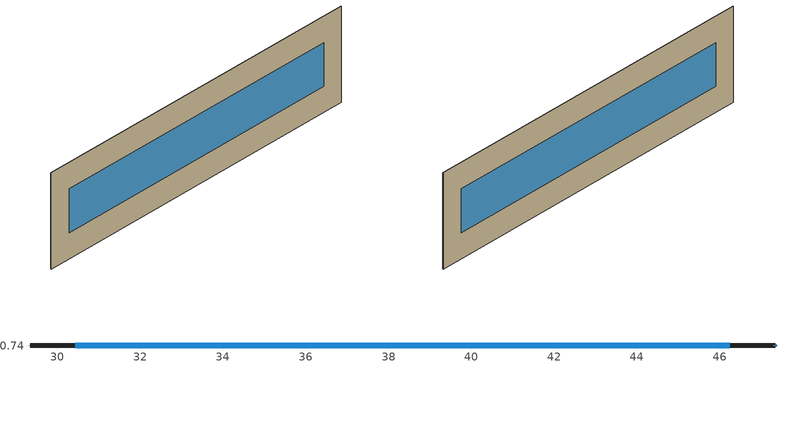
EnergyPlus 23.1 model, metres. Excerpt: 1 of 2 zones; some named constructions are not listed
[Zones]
Zone_1
 floor outside (90.1-2019 Nonresidential CZ 0 Exterior Floor (Mass)): 47.34,-60.75 29.34,-60.75 29.34,-60.72 47.34,-60.72 z13.4
 wall outside (90.1-2019 Nonresidential CZ 0 Exterior Wall (Mass)): 29.34,-60.75 47.34,-60.75 47.34,-60.72 29.34,-60.72 z13.4:17.4
 wall to Zone_0 (Interior Partition (Mass)_FLIPPED): 29.34,-60.72 29.34,-60.75 z13.4:17.4
 window (DoublePaneLoEe2): 47.34,-60.74 47.34,-60.73 z13.41:17.39; 30.43,-60.75 46.25,-60.75 / 46.25,-60.72 30.43,-60.72 z14.49:16.31
 roof outside (Interior Slab (Mass)): 29.34,-60.75 47.34,-60.75 47.34,-60.72 29.34,-60.72 z17.4
[Schedule:Day:Hourly]
50a7bd4f-efd8-4481-a6c0-ca477d15d23a: Fraction, 1, 1, 1, 1, 1, 1, 1, 1, 0, 1, 1, 1, 1, 1, 1, 1, 1, 0, 1, 1, 1, 1, 1, 1
4d19ed2e-f19b-419d-82e1-1b49a180bb63: Fraction, 1, 1, 1, 1, 1, 1, 1, 1, 0, 0, 1, 1, 1, 1, 1, 1, 0, 0, 0, 0, 0, 0, 1, 1
ffefa2a4-5b0a-4822-945b-1b47acef2028: Fraction, 1, 1, 1, 1, 1, 1, 1, 0, 0, 0, 1, 1, 1, 0, 0, 0, 0, 1, 1, 1, 1, 1, 1, 1
d4ac464f-8bd5-48cf-92ce-25951b4eb6a9: Fraction, 1, 1, 1, 1, 1, 1, 1, 1, 0, 0, 1, 1, 1, 1, 1, 1, 1, 0, 0, 0, 0, 0, 0, 1
e093c5af-5032-49d6-b5c9-4190b9061040: Fraction, 1, 1, 1, 1, 0, 1, 1, 0, 0, 0, 0, 1, 1, 1, 1, 1, 0, 0, 0, 0, 0, 0, 0, 0
32450e39-9022-41f7-82e1-6e8cf49faa04: Fraction, 0, 0, 0, 0, 0, 1, 1, 1, 0, 0, 0, 0, 0, 1, 0, 0, 0, 0, 0, 0, 0, 0, 0, 0
c218cb6b-87df-4228-b544-d46af0d9f6d5: Fraction, 1, 1, 1, 1, 1, 1, 1, 1, 0, 0, 1, 1, 1, 1, 0, 0, 0, 0, 0, 0, 0, 0, 0, 0
b9444eae-f53e-4db1-acf2-016167be85a2: Fraction, 0, 0, 0, 0, 0, 0, 0, 1, 0, 0, 0, 0, 0, 1, 0, 0, 0, 0, 0, 0, 0, 0, 1, 1
5b51f80e-b03c-4f64-8458-940d5b68ab6e: Fraction, 1, 1, 1, 1, 1, 1, 1, 1, 0, 0, 0, 1, 0, 0, 0, 0, 0, 0, 0, 0, 0, 1, 1, 1
88af9ae5-f275-4624-ba02-56362a42ffed: Fraction, 1, 1, 1, 1, 1, 1, 1, 1, 0, 0, 0, 0, 1, 1, 1, 0, 0, 0, 0, 0, 0, 0, 1, 1
32d43994-4c01-4df6-98a0-0a22cd7816a8: Fraction, 1, 1, 1, 1, 1, 1, 1, 1, 1, 0, 0, 0, 0, 0, 0, 0, 1, 1, 1, 1, 1, 1, 1, 1
d90ba03c-6115-483e-92c0-e18b9580dfa1: Fraction, 1, 1, 1, 1, 1, 1, 1, 1, 1, 0, 0, 0, 1, 1, 0, 0, 0, 0, 0, 1, 1, 1, 1, 1
0924879e-d346-49f3-bbb0-d43a1276c7fa: Fraction, 1, 1, 1, 1, 1, 1, 1, 1, 0, 1, 0, 0, 1, 1, 1, 1, 1, 1, 1, 1, 1, 1, 1, 1
227b2836-01ef-46c7-81a9-3ae1037ec586: Fraction, 1, 1, 1, 1, 1, 1, 1, 1, 0, 0, 1, 0, 0, 0, 0, 0, 0, 0, 1, 1, 1, 1, 1, 1
29f19c8b-9026-42d8-a41d-7694a35c8274: Fraction, 1, 1, 1, 1, 1, 1, 1, 1, 1, 0, 0, 0, 0, 1, 0, 0, 0, 0, 1, 1, 1, 1, 1, 1
ee21c629-050f-4514-81f1-40bf71300436: Fraction, 1, 1, 1, 1, 1, 1, 1, 1, 1, 0, 0, 0, 1, 0, 0, 0, 0, 0, 0, 0, 0, 0, 0, 1
1aebf19f-abf5-4325-91e5-47ad2d556fb8: Fraction, 1, 1, 1, 1, 1, 1, 1, 1, 1, 0, 0, 0, 1, 1, 1, 1, 0, 1, 1, 1, 1, 1, 1, 1
c355ceb1-cf34-4fd4-afa5-99d09f085e4a: Fraction, 1, 1, 1, 1, 1, 1, 1, 1, 0, 0, 1, 1, 0, 0, 0, 0, 1, 1, 1, 1, 1, 1, 1, 1
9e05c2ab-d2f4-43ef-8305-038ed64c7509: Fraction, 1, 1, 1, 1, 1, 1, 1, 1, 0, 0, 0, 0, 1, 1, 1, 1, 1, 1, 1, 1, 1, 1, 1, 1
c5d3401e-d006-496b-a0ff-5d55472b3a24: Fraction, 1, 1, 1, 1, 1, 1, 1, 1, 0, 0, 0, 0, 0, 0, 0, 1, 1, 1, 1, 1, 1, 1, 1, 1
1f89fdc3-6fac-49eb-abcb-3c0b499c5b3a: Fraction, 1, 1, 1, 1, 1, 1, 1, 1, 1, 1, 1, 1, 1, 1, 1, 0, 0, 0, 1, 1, 1, 1, 1, 1
755ab3c1-d555-4566-9968-bbef8c4bf8f3: Fraction, 1, 1, 1, 1, 1, 1, 1, 1, 0, 1, 1, 1, 1, 1, 1, 1, 1, 1, 1, 1, 1, 1, 1, 1
620d7947-4db1-4ac7-9f15-ac5f84edce8a: Fraction, 1, 1, 1, 1, 1, 1, 1, 1, 1, 0, 0, 0, 0, 0, 0, 0, 1, 1, 0, 0, 0, 0, 1, 1
a1d049cc-a375-4e2a-b4ab-c82f41891e40: Fraction, 1, 1, 1, 1, 1, 1, 1, 1, 1, 0, 0, 0, 0, 0, 0, 0, 0, 0, 0, 1, 1, 1, 1, 1
1e43f0d1-3f40-4a16-be2c-7e56ca2809f5: Fraction, 1, 1, 1, 1, 1, 1, 1, 0, 0, 0, 1, 1, 1, 1, 1, 1, 1, 0, 0, 0, 0, 0, 0, 0
6e8de97a-c706-45c4-a93b-d9b40678169a: Fraction, 0, 1, 1, 1, 1, 1, 1, 1, 0, 0, 1, 0, 1, 1, 1, 0, 0, 0, 0, 0, 0, 0, 0, 1
1f8f4faa-8c8f-4995-b7ad-8e2305d4fda6: Fraction, 1, 1, 1, 1, 1, 1, 1, 1, 0, 0, 0, 1, 1, 1, 0, 0, 0, 1, 1, 1, 1, 1, 1, 1
f12ad151-8f29-4e03-b288-98ca1ba32e5f: Fraction, 1, 1, 1, 1, 1, 1, 1, 1, 1, 0, 0, 0, 0, 0, 0, 0, 0, 0, 0, 0, 0, 1, 1, 1
e62ec4af-6da1-4f1c-88c5-c756283f1ede: Fraction, 1, 1, 1, 1, 1, 1, 1, 1, 0, 0, 1, 1, 1, 1, 1, 1, 1, 1, 0, 0, 0, 0, 1, 1
47f2542b-18a4-43c0-beca-d882dde539d3: Fraction, 1, 1, 1, 1, 1, 1, 1, 1, 0, 0, 1, 0, 0, 0, 1, 1, 1, 1, 1, 1, 1, 1, 1, 1
068030b4-19a7-46bf-9d04-9e39950b3d7c: Fraction, 1, 1, 1, 1, 1, 1, 1, 1, 0, 0, 0, 0, 0, 0, 0, 0, 0, 1, 1, 1, 1, 1, 1, 1
956826d4-297f-4dac-a7d9-8f200c277c64: Fraction, 1, 1, 1, 1, 1, 1, 1, 1, 0, 0, 0, 1, 1, 0, 0, 0, 0, 0, 0, 0, 1, 1, 1, 1
3cd0bd42-a84c-4b51-8e31-f8f1c27cb56d: Fraction, 1, 1, 1, 1, 1, 1, 1, 1, 0, 0, 1, 1, 1, 1, 0, 0, 1, 0, 0, 0, 0, 1, 1, 1
1a4a3fcb-93ba-4c88-b0ae-03b1e4d2d419: Fraction, 1, 1, 1, 1, 1, 1, 1, 1, 1, 0, 1, 1, 1, 1, 1, 1, 1, 0, 0, 0, 0, 0, 1, 1
fa33fc15-bc03-464d-a496-39d4084a01be: Fraction, 1, 1, 1, 1, 1, 1, 1, 1, 0, 0, 1, 1, 1, 0, 1, 1, 0, 0, 1, 1, 1, 1, 1, 1
fc691a4b-1f78-4c98-82cb-7b3c12038d8b: Fraction, 1, 1, 1, 1, 1, 1, 1, 1, 1, 0, 0, 0, 0, 1, 0, 0, 0, 0, 0, 0, 0, 1, 1, 1
2d10f443-2dca-4e37-92d7-dde9b450d3cf: Fraction, 1, 1, 1, 1, 1, 1, 1, 1, 0, 0, 0, 1, 1, 1, 1, 0, 0, 0, 0, 0, 0, 0, 0, 0
1f49bda1-1d57-474d-8095-c2dbda604d69: Fraction, 0, 1, 1, 1, 1, 1, 1, 0, 0, 0, 1, 1, 1, 1, 0, 0, 0, 0, 0, 0, 1, 1, 1, 0
ee9f8555-07b4-4027-b3df-579fd0f5d5a9: Fraction, 0, 0, 0, 0, 0, 0, 0, 0, 0, 0, 0, 1, 1, 0, 0, 1, 0, 0, 0, 0, 0, 0, 0, 0
221c319e-c28f-4234-9d20-eeb6a7924d35: Fraction, 0, 0, 0, 0, 0, 0, 0, 0, 0, 0, 0, 1, 1, 1, 1, 0, 0, 0, 0, 0, 0, 0, 0, 0
b7ba68a4-3828-4189-9d8e-18e0ff296256: Fraction, 0, 0, 0, 0, 0, 0, 0, 0, 0, 0, 0, 1, 0, 0, 0, 0, 0, 0, 0, 0, 0, 0, 0, 0
19da157c-dcfe-4d8a-9bbf-4d7e4e4482e6: Fraction, 0, 0, 0, 0, 1, 0, 0, 0, 0, 0, 0, 1, 1, 1, 0, 0, 0, 0, 0, 0, 0, 0, 0, 0
9b8b63af-a78c-4cd5-a887-f3802ab23194: Fraction, 0, 0, 0, 0, 1, 0, 0, 0, 0, 0, 0, 1, 1, 1, 0, 1, 1, 1, 0, 0, 1, 1, 1, 1
751ffb5f-1ddd-40d5-a1ee-cfc957143f5b: Fraction, 1, 1, 1, 1, 1, 1, 1, 1, 1, 1, 1, 1, 1, 1, 1, 1, 1, 1, 1, 1, 1, 1, 1, 1
458779e3-45cd-42c8-9738-151bccc2780e: Fraction, 1, 1, 1, 0, 1, 1, 1, 1, 0, 1, 1, 1, 1, 1, 1, 1, 1, 1, 1, 1, 1, 1, 1, 1
4bf33809-4124-439f-8f3b-6d9728fbae8c: Fraction, 1, 1, 1, 1, 1, 1, 1, 1, 1, 0, 0, 0, 1, 1, 0, 0, 1, 1, 1, 1, 1, 1, 1, 1
335da9a0-f4b6-493e-b2ca-6dbd255495b5: Fraction, 1, 1, 1, 1, 1, 1, 1, 1, 1, 0, 0, 1, 1, 0, 1, 0, 1, 1, 0, 1, 0, 0, 1, 0
b9cbe61b-bdd2-4665-846f-df7fb1ac31b3: Fraction, 0, 1, 1, 1, 1, 1, 1, 1, 1, 1, 1, 1, 1, 0, 0, 0, 0, 0, 0, 0, 1, 1, 1, 1
849af4c5-704b-4e48-8f54-aaec78652d0b: Fraction, 1, 1, 1, 1, 1, 1, 1, 1, 1, 1, 1, 1, 0, 0, 0, 0, 0, 0, 0, 1, 1, 1, 1, 1
63d03254-ef3d-4ca0-a706-e54a9b2833c7: Fraction, 1, 1, 1, 1, 1, 1, 1, 1, 1, 1, 1, 1, 1, 1, 0, 1, 1, 1, 0, 1, 1, 1, 1, 1
b4a4ef6c-87a2-40b1-a83e-2e28c26d557f: Fraction, 1, 1, 1, 1, 1, 1, 1, 1, 1, 0, 0, 0, 0, 0, 0, 0, 0, 0, 0, 0, 1, 1, 1, 1
dd0fd766-98cc-43c0-8470-9a02fca2dc68: Fraction, 1, 1, 1, 1, 1, 1, 1, 1, 0, 0, 0, 0, 1, 1, 1, 1, 0, 0, 0, 0, 0, 0, 1, 0
6b7d90b3-c5aa-4529-9ff6-d056d9ecd0c5: Fraction, 1, 1, 1, 1, 1, 1, 1, 1, 1, 1, 0, 1, 1, 1, 1, 0, 0, 0, 0, 0, 1, 1, 1, 0
9ceea091-2dd8-44b6-bb1c-ce48cc0faf2c: Fraction, 1, 1, 1, 1, 1, 1, 1, 1, 1, 0, 0, 0, 0, 1, 1, 1, 1, 1, 1, 1, 1, 1, 1, 1
13bf11c7-9b33-4d53-94d6-672c4f1bfad7: Fraction, 1, 1, 1, 1, 1, 1, 1, 1, 1, 1, 0, 0, 0, 0, 0, 0, 0, 1, 0, 1, 1, 1, 1, 1
b899fb9e-5081-44b6-bcc6-f15ebfda9332: Fraction, 1, 1, 1, 1, 1, 1, 1, 1, 0, 0, 0, 0, 0, 0, 0, 0, 0, 0, 0, 1, 1, 1, 1, 1
61131594-71f9-4f15-bd9c-75dcab6bcd8d: Fraction, 1, 1, 1, 1, 1, 1, 1, 1, 0, 0, 0, 0, 1, 0, 1, 0, 1, 1, 1, 1, 0, 1, 1, 1
46190423-9dd7-4f79-b809-01486a4b5936: Fraction, 1, 1, 1, 1, 1, 1, 1, 1, 0, 0, 0, 0, 1, 0, 0, 0, 0, 0, 0, 0, 0, 1, 1, 1
90824643-0930-4c8f-940b-386894a353e6: Fraction, 1, 1, 1, 1, 1, 1, 1, 1, 0, 0, 0, 1, 0, 1, 1, 0, 0, 0, 0, 0, 0, 0, 0, 1
2e6cd306-1db2-42cb-a49b-b16c6fb602fd: Fraction, 1, 1, 0, 0, 1, 1, 0, 1, 0, 0, 0, 0, 1, 0, 0, 0, 0, 0, 0, 0, 0, 0, 0, 0
1812a95e-8918-41d4-99c4-535089a82970: Fraction, 0, 0, 1, 0, 0, 0, 1, 0, 0, 0, 0, 0, 0, 1, 1, 0, 0, 0, 0, 0, 0, 0, 0, 0
e5763e9c-8b65-45f9-9867-66921dce783e: Fraction, 0, 0, 0, 0, 0, 0, 0, 0, 0, 0, 0, 1, 1, 1, 1, 1, 0, 0, 0, 0, 0, 0, 1, 0
7708a22e-cdf4-40a2-a6e1-885530785f8c: Fraction, 1, 1, 0, 0, 1, 0, 0, 1, 0, 0, 0, 1, 1, 1, 1, 0, 0, 0, 0, 0, 0, 0, 0, 0
853c2ca0-88af-43ca-8192-c9b927f8ae3d: Fraction, 0, 1, 0, 1, 1, 1, 1, 1, 0, 0, 0, 1, 1, 1, 1, 1, 0, 0, 0, 0, 0, 0, 0, 0
1a820396-77e8-4f03-88c5-cc0db902baee: Fraction, 0, 1, 1, 1, 1, 1, 1, 1, 0, 0, 0, 0, 1, 1, 1, 1, 0, 0, 0, 0, 0, 0, 0, 0
53a5c5e4-0f76-490f-9c69-45b3d4e3c861: Fraction, 0, 0, 0, 1, 1, 0, 0, 1, 0, 0, 0, 1, 1, 1, 1, 1, 0, 0, 0, 0, 0, 0, 0, 0
381eea8a-2202-4d75-be7e-9e566d760904: Fraction, 0, 1, 1, 1, 1, 0, 0, 1, 0, 0, 0, 0, 0, 0, 0, 0, 0, 0, 0, 0, 0, 0, 1, 1
1aca9bff-ab99-4137-9543-c290505c3bd3: Fraction, 0, 0, 0, 0, 0, 0, 0, 0, 1, 1, 1, 1, 1, 0, 1, 1, 1, 1, 1, 1, 1, 1, 1, 1
294d90d0-c823-4e4e-a10a-a5ae4bb46b02: Fraction, 0, 0, 0, 0, 0, 0, 0, 0, 1, 1, 1, 1, 1, 1, 1, 1, 1, 1, 1, 1, 1, 1, 1, 1
ec9529ab-5d40-4ead-835f-c1044ffa5d98: Fraction, 0, 0, 0, 0, 0, 0, 0, 0, 1, 1, 1, 0, 0, 0, 0, 0, 1, 1, 1, 1, 1, 1, 1, 0
ebb2da64-28b4-4fbb-934e-97a4000c23f9: Fraction, 0, 0, 0, 0, 0, 0, 0, 0, 1, 1, 1, 1, 1, 1, 1, 1, 1, 1, 1, 1, 1, 1, 1, 0
0900bcd2-8c5e-4fad-b027-0ac69b503dfc: Fraction, 0, 0, 0, 0, 0, 0, 0, 0, 1, 1, 1, 1, 0, 0, 0, 1, 1, 1, 1, 1, 1, 1, 1, 1
a9bce70a-9d47-498d-a821-50eaa14f97e9: Fraction, 0, 0, 0, 0, 0, 0, 0, 0, 1, 1, 1, 1, 1, 1, 1, 1, 1, 1, 1, 1, 1, 1, 0, 0
b2d891a3-6f36-495d-beb9-bd131db149cb: Fraction, 0, 0, 0, 0, 0, 0, 0, 1, 1, 1, 1, 1, 0, 0, 0, 0, 1, 1, 1, 1, 1, 1, 1, 0
bb0d4a52-a758-4c57-9290-7be34e72e6b4: Fraction, 0, 0, 0, 0, 0, 0, 0, 0, 1, 1, 1, 1, 0, 0, 0, 0, 0, 1, 1, 1, 1, 1, 1, 1
677e0321-6cdc-4971-9265-8b48ea7fc41f: Fraction, 0, 0, 0, 0, 0, 0, 0, 0, 1, 1, 1, 1, 0, 0, 0, 0, 0, 1, 1, 1, 1, 1, 1, 0
685ff7ee-14a9-45d8-b1a6-5d9a42dafdc6: Fraction, 0, 0, 0, 0, 0, 1, 1, 1, 1, 1, 0, 0, 0, 0, 1, 1, 1, 1, 1, 1, 1, 1, 0, 0
7769b3ff-ac9b-4ded-820f-ef6dd7edd509: Fraction, 0, 0, 0, 0, 0, 1, 1, 1, 1, 1, 1, 1, 1, 1, 1, 0, 0, 0, 0, 0, 0, 0, 0, 0
25e7f2b2-783b-451d-a4dd-7d7a73b6b0db: Fraction, 0, 0, 0, 0, 0, 0, 0, 1, 1, 1, 1, 1, 1, 1, 1, 1, 1, 1, 1, 1, 1, 1, 0, 0
f1313dc3-91a7-4357-931e-c39bc9c12114: Fraction, 0, 0, 0, 0, 0, 0, 0, 1, 1, 1, 1, 1, 1, 1, 1, 1, 1, 1, 1, 1, 1, 1, 1, 0
fee606b5-2494-46d8-849e-d4542f7963f5: Fraction, 0, 0, 0, 0, 0, 0, 0, 0, 0, 0, 0, 1, 1, 1, 1, 1, 1, 1, 1, 1, 0, 0, 0, 0
928fb122-17fa-4128-842c-5369962cc1a4: Fraction, 0, 0, 0, 0, 0, 0, 1, 1, 1, 1, 1, 1, 1, 1, 1, 1, 1, 1, 1, 1, 1, 0, 0, 0
53a0f701-45bc-49ab-9c4c-7f178321eff1: Fraction, 0, 0, 0, 0, 1, 1, 1, 1, 1, 1, 1, 1, 1, 1, 1, 1, 1, 1, 1, 1, 1, 0, 0, 0
fb2a95ab-12c9-4852-b719-c3d49895c2da: Fraction, 0, 0, 0, 0, 0, 0, 0, 0, 0, 0, 0, 0, 0, 0, 1, 1, 1, 1, 1, 1, 0, 0, 0, 0
68ec2bc0-0ec6-4c90-8ddb-a5f0f61b4e9b: Fraction, 0, 0, 0, 0, 0, 0, 1, 1, 1, 1, 1, 1, 1, 1, 1, 1, 1, 1, 1, 1, 1, 1, 0, 0
4f539fb1-266e-4c77-8c2e-616cfbfbee3f: Fraction, 1, 0, 0, 0, 0, 0, 0, 0, 1, 1, 1, 1, 1, 0, 1, 1, 1, 1, 0, 0, 0, 0, 0, 0
34ad795b-3e89-46b8-977f-c89ba34132f6: Fraction, 0, 0, 0, 0, 0, 0, 1, 1, 1, 1, 1, 1, 0, 0, 1, 1, 0, 0, 0, 0, 0, 0, 0, 0
f042845d-7f24-48f6-a05a-47ad91c6284d: Fraction, 0, 0, 0, 1, 1, 1, 1, 1, 1, 1, 1, 1, 1, 1, 1, 1, 1, 1, 1, 1, 1, 1, 1, 1
d40eb477-011d-4ed7-9ab2-78121c507ea2: Fraction, 0, 0, 0, 0, 0, 0, 0, 0, 1, 1, 1, 1, 0, 0, 0, 0, 1, 1, 1, 1, 1, 1, 1, 1
4e341fc7-52d4-4e3a-9c7a-b71470a4baae: Fraction, 1, 1, 1, 1, 1, 1, 1, 1, 0, 0, 0, 0, 0, 0, 0, 0, 1, 1, 1, 1, 1, 1, 1, 1
d304cbcc-9c79-4cd9-93b3-1252d6ae12ec: Fraction, 1, 1, 1, 0, 0, 0, 0, 0, 1, 1, 1, 1, 1, 1, 1, 1, 1, 1, 1, 1, 1, 1, 1, 1
85ebdda5-ba83-4d18-9641-f0f9249c5ab2: Fraction, 1, 1, 1, 0, 0, 0, 0, 0, 1, 1, 1, 1, 1, 0, 0, 0, 1, 1, 1, 1, 1, 1, 1, 1
5d311bb5-bdee-4a08-b4c8-b87877328f65: Fraction, 1, 0, 0, 0, 0, 0, 0, 0, 1, 1, 1, 1, 1, 0, 0, 1, 1, 1, 1, 1, 1, 1, 1, 1
b39fed5b-4963-44ae-8d56-1f84b0b233bd: Fraction, 1, 1, 1, 1, 0, 0, 0, 0, 1, 1, 1, 1, 1, 1, 1, 1, 1, 1, 1, 1, 1, 1, 1, 1
328ae23e-5cd8-4ad6-9381-83d7a6157ab2: Fraction, 0, 0, 0, 0, 0, 0, 0, 0, 0, 1, 0, 0, 0, 0, 0, 0, 0, 1, 1, 0, 0, 0, 0, 0
3759c4cc-b943-4086-b3a4-7047046d8c68: Fraction, 0, 0, 0, 0, 0, 0, 0, 0, 1, 1, 1, 0, 0, 0, 0, 0, 1, 0, 0, 0, 0, 0, 0, 0
6d01078f-c5d0-46be-b874-735933ee7a20: Fraction, 1, 0, 0, 0, 0, 0, 0, 0, 1, 1, 1, 1, 0, 0, 0, 1, 1, 1, 1, 1, 1, 1, 1, 1
0e81977f-4815-4fb5-9cfe-cd9ba8ffeddc: Fraction, 1, 1, 1, 1, 1, 1, 1, 1, 1, 1, 1, 1, 0, 1, 1, 1, 1, 1, 1, 1, 1, 1, 1, 1
985ac773-2817-4ad4-8bd4-6ef09c72cd27: Fraction, 1, 0, 0, 0, 0, 0, 0, 0, 1, 1, 1, 1, 1, 1, 1, 1, 1, 1, 1, 1, 1, 1, 1, 1
11879634-dba6-4a9c-b88e-d2255f3a027f: Fraction, 1, 0, 1, 1, 0, 1, 1, 1, 1, 1, 1, 0, 0, 0, 0, 0, 0, 1, 1, 1, 1, 1, 1, 1
5ce3cef7-6947-47d4-96fa-b28bc025058d: Fraction, 1, 1, 1, 1, 1, 1, 1, 1, 1, 1, 1, 1, 0, 1, 0, 1, 1, 1, 1, 1, 1, 1, 1, 1
f8c50e8f-eef8-47a6-8100-f6e3aaaf45e9: Fraction, 1, 1, 1, 1, 1, 1, 1, 1, 1, 1, 1, 0, 1, 1, 0, 0, 1, 1, 1, 1, 1, 1, 1, 0
4081de06-3052-415c-9a22-f9b18afee38b: Fraction, 1, 1, 1, 0, 0, 0, 0, 0, 1, 1, 1, 0, 0, 0, 0, 1, 1, 1, 1, 1, 1, 0, 0, 1
5732aabe-2bfd-4634-bd83-6069ce43ef24: Fraction, 1, 0, 0, 0, 0, 0, 0, 0, 1, 1, 1, 0, 0, 0, 0, 0, 1, 1, 0, 1, 1, 0, 0, 0
b3666538-cd19-4fc0-87f8-e9c7c2853ccb: Fraction, 0, 0, 0, 0, 0, 0, 0, 0, 1, 1, 1, 0, 0, 0, 0, 1, 1, 1, 1, 0, 1, 1, 0, 0
cf91804e-5917-47ba-b3de-8862eb8bc1f9: Fraction, 0, 0, 0, 0, 0, 0, 0, 0, 1, 1, 1, 0, 0, 0, 0, 0, 0, 1, 0, 0, 0, 0, 0, 0
5f9cc51b-9b16-4ac8-bd53-c4a208cdad3a: Fraction, 0, 0, 1, 1, 0, 0, 1, 1, 1, 1, 1, 0, 1, 1, 0, 0, 1, 1, 1, 1, 1, 1, 1, 1
ed0d81a1-784d-4cf4-885a-828c274c757c: Fraction, 1, 0, 0, 1, 0, 0, 1, 1, 1, 1, 1, 0, 0, 0, 0, 0, 0, 1, 1, 1, 1, 1, 1, 1
a51ebbcd-b1c3-4b4b-95d2-fbdfbeb8dd83: Fraction, 1, 1, 1, 1, 0, 0, 0, 0, 1, 1, 1, 0, 0, 0, 0, 0, 1, 1, 1, 1, 1, 1, 1, 1
95d259ea-bf2e-40b0-98e1-99d430754ed0: Fraction, 0, 0, 0, 0, 0, 0, 0, 0, 1, 1, 1, 0, 0, 0, 0, 0, 1, 1, 1, 1, 1, 1, 1, 1
20ce4ee2-06c7-49f2-9ee6-f8e57cc4b99b: Fraction, 1, 1, 0, 0, 0, 0, 0, 1, 1, 1, 1, 0, 0, 0, 0, 0, 0, 1, 1, 1, 1, 1, 1, 1
afd62ba4-7652-4e9c-bb46-63b4c37ac15b: Fraction, 1, 1, 1, 1, 1, 1, 1, 1, 1, 1, 1, 1, 1, 0, 1, 1, 1, 1, 1, 1, 1, 1, 1, 1
54e69d05-7811-41ef-bb68-011ef05efe9e: Fraction, 1, 1, 1, 1, 1, 1, 1, 1, 1, 1, 1, 0, 0, 0, 1, 1, 1, 1, 1, 1, 1, 1, 1, 1
2447f08e-1e66-467b-93d0-7233c1276f77: Fraction, 1, 1, 1, 1, 1, 1, 1, 1, 1, 1, 1, 1, 0, 0, 0, 0, 1, 1, 1, 1, 1, 1, 1, 1
f67acc30-1b49-46ad-9332-9d83422f11d3: Fraction, 1, 1, 1, 0, 0, 0, 0, 0, 1, 1, 1, 0, 0, 0, 0, 0, 1, 1, 1, 1, 1, 1, 1, 1
e1ed8fef-5d96-4f6d-9a62-2006a66b2607: Fraction, 0, 0, 0, 1, 0, 0, 0, 0, 1, 1, 1, 0, 0, 0, 0, 0, 0, 1, 1, 1, 1, 1, 1, 0
a2af6fd0-6c68-4a38-8032-e2de7cb53789: Fraction, 0, 0, 0, 0, 0, 0, 0, 0, 1, 1, 1, 0, 0, 0, 0, 0, 0, 1, 1, 1, 1, 1, 1, 0
cae4ea8f-0c5c-454f-b39e-f82075482799: Fraction, 0, 0, 0, 0, 1, 1, 1, 0, 1, 1, 0, 0, 0, 0, 0, 0, 0, 1, 1, 1, 1, 1, 1, 1
92b6e114-4bc1-48a7-a007-416c7b32fc07: Fraction, 0, 0, 0, 0, 1, 1, 1, 1, 1, 1, 1, 0, 0, 0, 0, 0, 0, 1, 1, 1, 1, 1, 1, 1
b9c15cce-4fea-4583-b5c7-081e33cdc2f3: Fraction, 1, 1, 1, 1, 1, 1, 1, 1, 1, 1, 1, 0, 0, 0, 0, 0, 1, 1, 1, 1, 1, 0, 0, 0
4ed25dba-eac2-48e2-8254-94ea935ed95e: Fraction, 0, 0, 0, 0, 0, 0, 0, 0, 0, 0, 1, 1, 1, 1, 0, 0, 1, 1, 1, 0, 0, 1, 0, 1
b7c3b1d5-d6aa-4be1-8a87-a504d69b2c2e: Fraction, 1, 0, 0, 0, 0, 0, 0, 0, 0, 0, 0, 0, 1, 0, 1, 0, 0, 0, 0, 0, 0, 0, 0, 0
00347247-ed78-4b34-b90a-64e6bbf42e2b: Fraction, 0, 0, 0, 0, 0, 0, 0, 0, 1, 1, 1, 0, 1, 0, 0, 1, 1, 1, 1, 0, 1, 0, 0, 0
f2dd27c9-43f0-4ed0-858d-c765acd81026: Fraction, 0, 0, 0, 0, 0, 0, 0, 0, 1, 1, 1, 0, 0, 0, 0, 0, 0, 0, 1, 1, 1, 1, 1, 1
4346d2b6-7b57-423f-b091-232688e2add9: Fraction, 0, 1, 0, 0, 0, 1, 0, 0, 1, 1, 1, 0, 0, 0, 0, 0, 0, 1, 1, 1, 1, 1, 1, 1
97c581b8-29bc-47d6-b051-ae6314c30bc0: Fraction, 1, 1, 1, 1, 1, 0, 0, 1, 1, 1, 1, 1, 0, 0, 0, 0, 1, 1, 1, 1, 0, 0, 0, 1
1a73be0e-800e-441d-b7f8-6bede1196c09: Fraction, 1, 0, 1, 0, 0, 0, 0, 0, 1, 1, 1, 0, 0, 0, 0, 0, 0, 1, 1, 1, 1, 1, 1, 1
26123af0-19c7-4ba9-aef5-b44d713ae59b: Fraction, 1, 0, 0, 0, 0, 0, 1, 0, 1, 1, 1, 0, 0, 0, 0, 0, 0, 0, 1, 1, 1, 1, 1, 1
376e88e6-263e-45be-bc29-64764656d32f: Fraction, 1, 1, 1, 0, 0, 0, 0, 0, 1, 1, 1, 0, 0, 0, 0, 0, 0, 0, 1, 1, 1, 1, 1, 1
cd8f63f9-81b4-4785-913b-d893546b2fe5: Fraction, 1, 1, 1, 1, 0, 0, 0, 0, 1, 1, 1, 0, 0, 0, 0, 0, 0, 0, 1, 1, 1, 1, 1, 1
c4a1904b-0f3f-4a00-bc50-eae1f720b233: Fraction, 1, 1, 0, 0, 0, 0, 0, 0, 1, 1, 1, 0, 0, 0, 0, 0, 1, 0, 0, 0, 1, 0, 0, 0
3692a802-ec99-4f0f-a5a4-e8e9efb348c1: Fraction, 1, 1, 1, 1, 0, 0, 0, 0, 1, 1, 0, 0, 0, 0, 0, 0, 0, 1, 1, 1, 1, 1, 1, 1
d142805e-1c2d-4524-a931-c8d08ca7f3f6: Fraction, 1, 1, 1, 1, 1, 0, 1, 1, 1, 0, 0, 0, 0, 0, 0, 0, 0, 0, 1, 1, 1, 1, 1, 1
4a4ba348-7d77-40cd-b1b7-4f31cca4bcbf: Fraction, 1, 1, 1, 0, 0, 0, 0, 1, 1, 1, 1, 0, 0, 0, 0, 0, 0, 0, 1, 1, 1, 1, 1, 1
29956099-0c09-4d2d-a8eb-3a4dd3cb33ef: Fraction, 0, 0, 0, 1, 0, 1, 0, 0, 1, 1, 1, 1, 0, 0, 0, 0, 0, 1, 1, 1, 1, 1, 1, 1
4af678e8-3821-48b6-8e6a-21e2eba741ca: Fraction, 1, 1, 0, 0, 0, 0, 0, 0, 1, 0, 0, 0, 0, 0, 1, 0, 1, 1, 1, 0, 1, 1, 0, 0
10dc1dcf-bc72-4a1c-b3e2-703b40d30a14: Fraction, 0, 0, 0, 0, 0, 0, 1, 0, 1, 0, 0, 0, 0, 0, 0, 0, 0, 0, 1, 1, 1, 1, 1, 1
2107af9c-1589-435e-b45a-ce34655fc2fc: Fraction, 1, 0, 0, 0, 0, 0, 1, 0, 1, 1, 1, 0, 0, 0, 1, 1, 1, 1, 1, 1, 1, 1, 1, 0
b978181e-b757-495a-9bc8-0ca12508d9f3: Fraction, 0, 0, 0, 0, 0, 0, 0, 0, 1, 0, 0, 0, 0, 0, 0, 1, 0, 1, 1, 0, 0, 0, 0, 0
592838cf-7651-4843-af40-b972986cc62b: Fraction, 0, 0, 0, 0, 0, 0, 0, 1, 1, 1, 1, 1, 0, 0, 0, 0, 1, 1, 1, 1, 1, 1, 0, 1
987ec861-0715-49b7-b2ab-b8a82763d7c5: Fraction, 1, 1, 0, 0, 0, 0, 0, 0, 1, 0, 0, 0, 0, 0, 0, 0, 0, 0, 0, 1, 1, 1, 1, 1
533c2386-5c24-4da5-ac7f-e894efc88c76: Fraction, 0, 0, 0, 0, 0, 0, 0, 0, 1, 1, 0, 0, 0, 1, 1, 1, 1, 1, 1, 0, 1, 0, 0, 0
f54be602-7ddb-44e9-934a-6adc538f94b5: Fraction, 0, 0, 0, 0, 0, 0, 0, 0, 1, 1, 1, 0, 0, 0, 0, 0, 1, 1, 1, 1, 1, 0, 0, 0
b773db66-94cf-4c63-a82a-e16e2f20c07c: Fraction, 0, 0, 0, 0, 0, 0, 0, 0, 1, 0, 0, 1, 0, 0, 0, 1, 1, 1, 1, 0, 0, 0, 0, 0
e1910cc4-7222-4e0c-8ad5-b5969dc45ee1: Fraction, 0, 0, 0, 0, 0, 0, 0, 0, 1, 1, 0, 0, 0, 0, 0, 0, 0, 0, 1, 1, 1, 1, 1, 1
f067ac35-7185-4b64-b1cd-d0c3de5b5707: Fraction, 1, 0, 0, 1, 0, 0, 0, 0, 1, 0, 0, 0, 0, 0, 0, 0, 1, 0, 0, 0, 0, 0, 0, 0
d4144961-b45b-4c0e-b61e-38cefa68b32b: Fraction, 0, 0, 1, 0, 0, 0, 0, 0, 1, 1, 0, 0, 0, 1, 1, 1, 0, 0, 1, 0, 0, 0, 0, 0
20519f2b-d1de-49fc-8c32-4ef12c730960: Fraction, 0, 0, 0, 0, 0, 0, 0, 0, 1, 1, 0, 0, 0, 0, 0, 1, 0, 0, 0, 0, 0, 0, 0, 0
bc21e6ac-3082-4829-8d94-176bcd21e4f8: Fraction, 0, 0, 0, 0, 0, 0, 0, 0, 0, 1, 0, 0, 0, 0, 0, 1, 0, 1, 1, 0, 0, 0, 0, 0
4e73dcaa-59c6-46fa-baf1-820d2b66c97b: Fraction, 0, 0, 0, 0, 0, 0, 0, 0, 0, 0, 0, 0, 0, 0, 1, 1, 1, 1, 1, 1, 1, 0, 0, 0
f77d0775-7dd9-43b5-89df-2825ca2ab4e2: Fraction, 0, 0, 0, 0, 1, 1, 1, 1, 1, 1, 0, 0, 0, 0, 0, 0, 0, 1, 1, 1, 1, 1, 1, 1
2069dea1-1cb6-4efa-b150-bd60a3964d9a: Fraction, 1, 0, 0, 0, 0, 0, 0, 0, 1, 1, 1, 0, 0, 0, 0, 0, 0, 0, 1, 1, 1, 1, 1, 1
b3c45bcc-54da-4f75-a6cd-39a73c7b7ea6: Fraction, 1, 0, 1, 1, 0, 1, 0, 1, 1, 1, 0, 0, 0, 0, 0, 0, 0, 1, 1, 1, 1, 1, 1, 1
ef4c818e-1283-4e6f-8a4f-5d3c084e1841: Fraction, 1, 0, 0, 0, 0, 0, 0, 0, 1, 0, 0, 0, 0, 0, 0, 0, 0, 0, 1, 1, 1, 1, 1, 1
5f60996b-0c09-4cda-918e-03bb1705717b: Fraction, 1, 1, 1, 1, 0, 1, 1, 1, 1, 0, 0, 0, 0, 0, 0, 0, 0, 0, 0, 1, 1, 1, 1, 1
2d12e280-8d39-450a-934c-28052028b5f5: Fraction, 1, 1, 1, 1, 0, 0, 1, 0, 1, 1, 0, 0, 1, 0, 0, 0, 0, 0, 0, 0, 0, 0, 0, 0
8edfc557-cc5a-4479-be68-cde36a2f3fa9: Fraction, 0, 0, 0, 0, 0, 0, 0, 0, 1, 1, 1, 0, 0, 0, 0, 0, 0, 1, 1, 1, 1, 1, 1, 1
18a46d76-eec9-4687-a0b5-b4c6422e3ef4: Fraction, 1, 0, 0, 0, 0, 0, 0, 0, 1, 1, 0, 0, 0, 1, 1, 1, 1, 1, 1, 1, 1, 1, 1, 0
8eeef6d5-0e9a-4f3d-994c-dc9aeb43bca7: Fraction, 0, 0, 0, 0, 0, 0, 0, 0, 1, 1, 0, 0, 0, 0, 0, 0, 0, 1, 0, 1, 1, 1, 1, 1
af2a5694-ee55-493a-9245-9771da069f55: Fraction, 1, 1, 1, 1, 0, 0, 1, 1, 1, 1, 0, 0, 1, 1, 1, 0, 0, 1, 1, 0, 0, 0, 0, 0
539c0a69-7e3f-4298-ae17-eac6525c9265: Fraction, 0, 0, 0, 0, 0, 0, 0, 0, 1, 1, 1, 0, 0, 0, 0, 1, 1, 0, 0, 0, 0, 0, 0, 0
61cd69bb-6065-48f6-ab87-a9e493220961: Fraction, 0, 0, 0, 0, 0, 0, 0, 0, 1, 1, 1, 0, 0, 0, 0, 1, 0, 0, 1, 1, 1, 1, 1, 1
b8a9bac9-2ae5-4355-bb38-8b2fe2fdfb3f: Fraction, 1, 1, 1, 1, 0, 1, 1, 1, 1, 0, 1, 0, 0, 0, 1, 0, 0, 0, 0, 0, 0, 0, 0, 0
1f049b30-14e7-4a73-86fc-a07d391a119a: Fraction, 0, 0, 0, 0, 0, 0, 0, 0, 0, 1, 1, 0, 0, 0, 0, 0, 1, 1, 1, 1, 1, 1, 1, 1
20adf420-a13f-4ad5-9b86-148352448bb7: Fraction, 0, 0, 0, 0, 0, 0, 0, 0, 1, 0, 0, 0, 0, 0, 0, 1, 1, 1, 1, 1, 1, 1, 1, 1
148aa9fa-0909-4c88-b0b2-70edfedbe071: Fraction, 0, 0, 0, 1, 0, 0, 1, 0, 1, 1, 1, 0, 0, 0, 1, 1, 1, 1, 1, 1, 1, 1, 1, 1
dedb8c97-a3d0-4f62-9556-51adec3ca5fd: Fraction, 1, 1, 1, 1, 0, 1, 0, 0, 0, 0, 0, 0, 0, 0, 0, 0, 0, 0, 1, 1, 1, 1, 1, 1
3f23567e-22fb-4d5d-8a9e-d146514c4235: Fraction, 1, 1, 1, 1, 1, 0, 0, 0, 0, 0, 0, 0, 0, 0, 0, 0, 0, 0, 0, 1, 1, 1, 1, 1
3b13854d-abdc-40ab-a967-07d9be457238: Fraction, 1, 1, 1, 1, 0, 1, 0, 1, 1, 0, 0, 0, 0, 0, 0, 0, 0, 0, 0, 1, 1, 1, 1, 1
517b2098-dcb7-4009-99d7-07d139a9bf57: Fraction, 1, 1, 1, 1, 0, 0, 0, 0, 1, 0, 0, 0, 0, 0, 0, 0, 0, 0, 0, 1, 1, 1, 1, 1
1eddf6fe-ccba-4679-a1cf-a64c76794ad7: Fraction, 1, 1, 1, 1, 1, 1, 1, 1, 0, 0, 0, 0, 0, 0, 1, 1, 1, 1, 1, 0, 1, 1, 1, 1
232f6735-4743-4bd4-89db-35ce6aaef0e6: Fraction, 1, 0, 1, 1, 0, 1, 0, 0, 1, 0, 0, 0, 0, 1, 0, 1, 1, 1, 1, 1, 1, 1, 1, 0
b1e2af66-188f-4d67-a71f-2543088b8a92: Fraction, 0, 1, 0, 0, 0, 0, 0, 1, 1, 0, 0, 0, 1, 1, 0, 0, 0, 1, 1, 1, 1, 1, 1, 1
815797f5-cc40-4f4c-9dfc-f9d7c265da1d: Fraction, 0, 0, 1, 0, 0, 0, 0, 0, 1, 0, 0, 0, 0, 0, 0, 1, 1, 1, 1, 1, 1, 1, 1, 1
f95475ab-b011-4cc9-8851-fc7dbc6feb04: Fraction, 1, 0, 0, 0, 0, 0, 0, 0, 1, 0, 0, 0, 1, 0, 0, 0, 1, 0, 1, 0, 0, 1, 0, 1
422cac0e-860d-4bc3-8882-7374afd34385: Fraction, 0, 0, 0, 0, 0, 0, 0, 0, 1, 1, 1, 1, 0, 1, 1, 1, 1, 1, 1, 1, 1, 1, 0, 1
864dc52b-8743-441c-9593-3199bf10b697: Fraction, 0, 0, 1, 0, 0, 0, 0, 0, 1, 0, 0, 0, 0, 0, 0, 0, 0, 0, 1, 1, 1, 1, 1, 1
7ff044e1-4b4c-4a9e-8d04-b9bb7c2c9cd6: Fraction, 1, 1, 1, 1, 1, 1, 1, 1, 1, 0, 0, 1, 1, 0, 0, 1, 1, 1, 1, 1, 1, 0, 0, 0
947e6249-d2ba-4128-a0c1-49491ce093b8: Fraction, 0, 0, 0, 0, 0, 0, 1, 1, 1, 1, 0, 0, 0, 0, 0, 0, 0, 0, 1, 1, 1, 1, 1, 1
bbee8191-e06f-4bbc-a283-429d6520b226: Fraction, 1, 1, 1, 1, 1, 1, 1, 1, 1, 1, 0, 0, 0, 0, 0, 0, 0, 0, 1, 1, 1, 1, 1, 1
12b8588c-60a1-436a-8409-21fa62e658b3: Fraction, 1, 1, 1, 0, 0, 0, 1, 1, 1, 1, 1, 1, 0, 0, 1, 1, 0, 0, 1, 1, 1, 0, 0, 0
20fcde68-9960-4381-9388-83b051d4f805: Fraction, 0, 0, 0, 0, 0, 0, 0, 0, 1, 0, 0, 0, 1, 1, 1, 1, 1, 1, 1, 1, 1, 1, 1, 0
fce341d0-c2c8-41f8-9852-5926a5f5fa7b: Fraction, 0, 0, 0, 0, 0, 0, 0, 0, 0, 1, 1, 1, 0, 0, 0, 0, 1, 1, 1, 1, 1, 1, 0, 0
5fe31bae-3b9d-4c12-b91d-c56a59c60174: Fraction, 0, 0, 0, 0, 0, 0, 0, 0, 1, 1, 0, 0, 0, 0, 0, 0, 0, 1, 1, 1, 1, 1, 1, 1
925966e5-629c-49a2-8d17-17f01beeb7a8: Fraction, 0, 0, 0, 0, 0, 0, 0, 0, 1, 1, 0, 0, 0, 0, 1, 1, 0, 0, 0, 0, 0, 0, 0, 0
fcda5039-945d-4dc9-82e4-e2dc460dbc7f: Fraction, 0, 0, 0, 0, 0, 0, 0, 0, 1, 1, 0, 0, 0, 0, 1, 1, 1, 0, 0, 0, 0, 0, 0, 0
575f9a96-2202-4938-b5af-0729e4fedcde: Fraction, 1, 1, 1, 1, 0, 0, 0, 0, 1, 1, 1, 1, 1, 1, 1, 1, 1, 1, 1, 1, 1, 1, 0, 0
bad49acc-3637-4674-bb27-9d21e47488e6: Fraction, 0, 0, 0, 0, 0, 0, 0, 0, 0, 0, 0, 0, 0, 0, 0, 0, 0, 0, 0, 1, 1, 1, 1, 1
6f9f95be-ae03-4a59-8c69-1154bce4536a: Fraction, 1, 1, 1, 1, 1, 1, 1, 1, 1, 1, 0, 0, 0, 0, 0, 1, 1, 1, 1, 1, 1, 0, 0, 0
fa15ee35-d0f0-47ab-bd38-3b801d085d86: Fraction, 0, 0, 0, 0, 0, 0, 0, 0, 0, 1, 1, 1, 0, 0, 0, 0, 0, 1, 1, 1, 1, 1, 1, 1
c132cfe3-1c0c-4812-9007-38b3a4c0944e: Fraction, 1, 0, 1, 1, 1, 0, 0, 0, 1, 1, 0, 0, 0, 1, 1, 1, 1, 1, 1, 1, 1, 1, 1, 1
0cb98759-878b-4340-bd1b-32dc5cd9dc20: Fraction, 0, 0, 0, 0, 0, 0, 0, 0, 0, 1, 1, 1, 1, 1, 1, 1, 0, 0, 1, 1, 1, 1, 1, 1
67738e16-b3e4-4804-964d-561211cde4fe: Fraction, 1, 1, 1, 0, 0, 1, 1, 1, 1, 0, 0, 0, 1, 1, 1, 1, 1, 1, 1, 1, 1, 1, 1, 1
83f33c23-0dc0-4bab-b2be-ad2778a29d42: Fraction, 1, 1, 1, 1, 1, 1, 1, 1, 1, 0, 0, 0, 1, 1, 1, 1, 1, 1, 1, 1, 0, 0, 0, 0
dca95450-dad5-48e0-b591-341e9191cf8d: Fraction, 0, 0, 0, 0, 0, 0, 0, 0, 1, 1, 0, 0, 0, 0, 0, 0, 0, 0, 0, 1, 1, 1, 1, 1
d8d0196c-a904-48a5-8db2-812098788487: Fraction, 1, 0, 0, 0, 0, 0, 1, 1, 1, 0, 0, 0, 0, 0, 0, 0, 0, 1, 1, 1, 1, 1, 1, 1
d18c56a9-8a93-4f43-aa2b-2a327458913e: Fraction, 1, 0, 0, 0, 0, 0, 0, 0, 0, 1, 1, 0, 0, 0, 0, 0, 1, 1, 1, 1, 1, 1, 1, 1
e0abe376-4bb9-475c-b576-b7e50658a6b1: Fraction, 1, 1, 1, 1, 1, 1, 1, 1, 1, 1, 1, 1, 0, 0, 0, 0, 1, 1, 1, 1, 1, 1, 1, 0
1e838a76-033f-45a3-84b5-3d6fc141ee0c: Fraction, 1, 1, 1, 1, 1, 1, 1, 1, 1, 1, 1, 1, 0, 0, 0, 0, 0, 0, 1, 1, 1, 1, 1, 1
bad6686b-567c-4980-84fc-e7a4d8cf0005: Fraction, 1, 1, 0, 0, 0, 0, 0, 0, 1, 1, 1, 1, 1, 1, 1, 1, 1, 1, 1, 1, 1, 1, 1, 1
6f69f4df-bcd9-415c-af48-e2c5d3dc863d: Fraction, 1, 1, 1, 1, 1, 1, 1, 1, 1, 1, 1, 1, 1, 1, 1, 1, 1, 1, 1, 1, 1, 1, 0, 0
cfc18ac5-7718-44ab-93eb-740bcd0b80ac: Fraction, 1, 1, 1, 0, 0, 0, 0, 0, 0, 1, 1, 1, 1, 1, 1, 1, 0, 1, 1, 1, 1, 1, 1, 1
5ae2164b-e74e-4e98-9975-97ee9091d170: Fraction, 1, 1, 1, 0, 0, 0, 0, 0, 1, 1, 0, 0, 0, 0, 0, 0, 0, 1, 1, 1, 1, 1, 1, 1
6f9b80df-cb8e-47c0-8b1f-604bec0f4f96: Fraction, 1, 0, 0, 0, 0, 0, 0, 1, 1, 1, 0, 0, 0, 0, 0, 0, 0, 0, 1, 1, 1, 1, 1, 1
18bf0336-584b-4c39-9883-f2d372d37fb8: Fraction, 1, 0, 0, 0, 0, 0, 0, 0, 0, 0, 0, 1, 0, 0, 0, 0, 0, 0, 1, 1, 1, 1, 1, 1
b0a4c091-b43a-48a1-ac2b-b26352e57449: Fraction, 1, 0, 1, 0, 1, 1, 1, 0, 1, 1, 0, 0, 0, 0, 0, 0, 0, 0, 0, 1, 0, 0, 1, 1
c078f0e7-1148-44cf-8caa-758e30c74657: Fraction, 1, 1, 1, 1, 1, 1, 1, 1, 1, 1, 0, 0, 0, 0, 0, 0, 0, 0, 0, 0, 1, 1, 1, 1
b9f566d0-bd2b-44a1-9654-64a10b32c441: Fraction, 1, 1, 1, 1, 1, 1, 1, 1, 1, 1, 0, 1, 1, 0, 0, 0, 0, 0, 0, 1, 1, 1, 1, 1
9b17982d-9ede-4df4-8526-90dcb750ad87: Fraction, 1, 1, 1, 0, 0, 1, 1, 1, 1, 0, 0, 0, 0, 1, 1, 1, 1, 1, 1, 1, 1, 1, 0, 1
86fd5f7d-8f36-4627-b55a-0e3bab0c991a: Fraction, 1, 0, 0, 0, 0, 1, 0, 0, 1, 1, 1, 1, 0, 0, 0, 0, 0, 0, 0, 1, 1, 1, 1, 1
7d07d0e9-91b3-4bef-8b05-6277f9ceb2c8: Fraction, 1, 0, 1, 1, 0, 1, 0, 1, 1, 0, 0, 0, 0, 0, 0, 0, 0, 0, 0, 0, 1, 1, 1, 1
f9494032-fc02-4787-994e-30f23cf67529: Fraction, 1, 1, 1, 1, 1, 1, 1, 0, 1, 0, 1, 1, 0, 0, 0, 1, 1, 0, 1, 1, 1, 1, 1, 1
88794d4a-bccb-4693-8261-da04c1f3b1ac: Fraction, 1, 1, 1, 0, 0, 0, 0, 1, 1, 1, 1, 0, 0, 0, 0, 0, 0, 1, 1, 1, 1, 1, 1, 1
16116be0-4309-413a-ba7c-88b98e3088fb: Fraction, 1, 0, 1, 1, 1, 1, 1, 1, 1, 0, 0, 0, 0, 0, 0, 0, 0, 0, 0, 1, 0, 1, 1, 1
73eab8a7-ae22-431e-b121-02b2fa71cbab: Fraction, 1, 1, 1, 1, 1, 1, 1, 1, 1, 1, 1, 0, 0, 0, 0, 0, 0, 1, 0, 0, 0, 0, 0, 1
15705ac0-dbee-4c22-aa13-861cab5fd5d0: Fraction, 1, 0, 0, 1, 0, 1, 1, 0, 1, 1, 1, 0, 0, 0, 1, 1, 0, 1, 1, 0, 0, 0, 0, 1
f3fb4472-3248-43ac-a85a-d0e2d2742687: Fraction, 0, 0, 0, 0, 0, 0, 0, 0, 1, 1, 1, 0, 0, 0, 0, 0, 0, 0, 1, 1, 1, 1, 0, 0
e0ca29c7-e5f1-4e19-b060-1882874e10d1: Fraction, 1, 0, 1, 1, 0, 0, 0, 0, 1, 1, 0, 0, 0, 1, 1, 1, 1, 0, 1, 0, 0, 1, 0, 0
ba794124-d8f3-43da-8fc8-4129e98a0d21: Fraction, 0, 0, 0, 0, 1, 1, 1, 1, 1, 1, 1, 0, 0, 1, 0, 0, 0, 0, 0, 1, 1, 1, 1, 1
ceeecbdd-bb1c-4435-839a-0a54c1e1df99: Fraction, 1, 1, 1, 1, 0, 0, 0, 0, 0, 1, 0, 0, 0, 1, 0, 0, 0, 1, 1, 1, 1, 1, 1, 1
2076a5be-2f73-401c-8847-f0c7cf434f4e: Fraction, 1, 0, 0, 0, 0, 0, 0, 0, 1, 1, 1, 0, 0, 0, 0, 0, 1, 1, 1, 1, 1, 1, 1, 1
bce29e88-30a5-485d-866d-f4dbf1abdfcd: Fraction, 1, 1, 1, 1, 1, 1, 1, 1, 1, 1, 1, 0, 0, 1, 0, 0, 0, 0, 1, 1, 1, 1, 1, 1
069f249d-5f0c-4905-ad90-87736662d9a4: Fraction, 1, 1, 1, 1, 1, 1, 1, 1, 1, 0, 1, 0, 0, 0, 0, 0, 0, 0, 1, 1, 1, 1, 1, 1
2c1faca5-4e06-4f3f-94be-b345b56c7875: Fraction, 1, 1, 1, 1, 1, 1, 1, 1, 1, 1, 0, 0, 0, 1, 0, 0, 0, 0, 1, 1, 1, 1, 1, 1
ad0a446e-5358-4900-b18d-e23b688fed47: Fraction, 1, 1, 1, 1, 1, 1, 0, 0, 0, 1, 0, 1, 1, 1, 1, 1, 1, 1, 1, 0, 1, 1, 1, 1
1c8f8fa9-fd81-41d9-9db9-3c9d6793f941: Fraction, 0, 1, 1, 1, 0, 1, 1, 1, 1, 1, 0, 0, 1, 0, 0, 0, 0, 1, 1, 1, 1, 1, 1, 1
34a234fe-a6cf-4922-8729-149c79d52dd4: Fraction, 1, 1, 1, 1, 1, 1, 1, 1, 1, 0, 0, 0, 1, 1, 0, 0, 0, 0, 1, 1, 1, 1, 1, 1
5510c89c-8a5c-4df7-bd83-07014a342970: Fraction, 1, 1, 1, 1, 1, 1, 1, 1, 1, 0, 0, 0, 1, 1, 0, 0, 0, 1, 1, 1, 1, 1, 1, 1
97a5b088-02a5-4276-9088-bb0a895df7d0: Fraction, 1, 1, 1, 1, 0, 1, 1, 1, 1, 1, 0, 0, 0, 0, 0, 0, 0, 0, 1, 1, 1, 1, 0, 1
0f17c26c-0f4f-4ff1-9121-85d37a7da20d: Fraction, 1, 0, 0, 0, 0, 0, 0, 1, 1, 1, 0, 0, 0, 1, 1, 1, 1, 1, 0, 0, 0, 0, 0, 0
4e61bc86-d3f8-4aca-855d-2cef9df07cea: Fraction, 0, 0, 0, 0, 0, 0, 1, 1, 1, 1, 0, 0, 0, 1, 0, 0, 0, 0, 1, 1, 1, 1, 1, 1
fc312815-1617-4e65-8e43-c65dd7ffacec: Fraction, 1, 0, 0, 0, 0, 0, 0, 0, 1, 1, 1, 1, 1, 1, 0, 0, 1, 1, 1, 1, 1, 1, 1, 1
233e5613-848a-4e2c-a4cb-a226944a6bbe: Fraction, 0, 1, 0, 0, 0, 0, 0, 0, 1, 1, 0, 0, 0, 0, 0, 0, 0, 0, 0, 0, 0, 0, 0, 0
51b375ad-6d05-4d63-801f-536bd97abf89: Fraction, 0, 0, 0, 0, 0, 0, 0, 0, 0, 0, 1, 1, 0, 1, 1, 1, 1, 1, 1, 1, 1, 1, 1, 0
f79b93b7-cce3-4a5f-897b-18539a45006a: Fraction, 0, 0, 0, 0, 0, 0, 0, 0, 1, 1, 1, 1, 1, 1, 0, 0, 1, 1, 1, 1, 0, 1, 1, 0
cb62c320-1182-47f1-9b0f-7332d2657f4d: Fraction, 0, 0, 0, 0, 0, 0, 0, 0, 1, 1, 1, 1, 1, 1, 0, 0, 1, 1, 1, 1, 1, 1, 1, 1
7e19ea0c-0a45-40d3-bebf-92c149ebac59: Fraction, 1, 0, 1, 0, 0, 0, 0, 0, 1, 1, 1, 0, 0, 0, 1, 1, 1, 1, 1, 1, 1, 1, 1, 1
360b6e92-faa6-4e7d-9341-52df4f2b3df3: Fraction, 1, 0, 0, 0, 0, 0, 0, 0, 0, 1, 1, 0, 0, 0, 0, 0, 0, 1, 1, 1, 1, 1, 1, 1
40222289-45df-4234-b44b-aa7d1ecaa193: Fraction, 1, 1, 1, 0, 0, 0, 0, 0, 1, 1, 1, 0, 0, 0, 0, 0, 0, 0, 0, 1, 1, 1, 1, 1
935978e3-7d09-496a-a109-68b5ad8eee8a: Fraction, 1, 1, 1, 0, 0, 0, 0, 0, 1, 1, 0, 0, 0, 1, 0, 0, 0, 1, 0, 0, 0, 0, 0, 0
193cb1ee-e8c3-40d8-bef1-42d112c9fd7d: Fraction, 0, 1, 0, 0, 0, 0, 0, 0, 1, 1, 1, 1, 0, 1, 0, 1, 1, 1, 1, 1, 1, 1, 1, 1
33a68a87-1d56-4364-895c-655fc0e9705d: Fraction, 1, 1, 1, 1, 1, 1, 1, 1, 1, 1, 1, 1, 1, 0, 0, 0, 1, 1, 1, 1, 1, 1, 1, 1
7b7a00f8-fd77-47b3-8608-d107a2cd5770: Fraction, 1, 1, 1, 1, 0, 1, 1, 1, 1, 1, 1, 0, 0, 0, 0, 0, 0, 1, 1, 1, 1, 1, 1, 1
413c1c85-ab64-4809-ad8c-d027d6e930b9: Fraction, 1, 1, 1, 1, 0, 1, 1, 1, 1, 0, 0, 1, 1, 0, 0, 0, 0, 0, 0, 0, 0, 0, 0, 0
2a27ba9e-5d0d-44c2-bf6a-d173810aa5f3: Fraction, 0, 0, 0, 0, 0, 0, 0, 0, 0, 1, 1, 0, 1, 0, 0, 0, 0, 0, 0, 1, 1, 1, 1, 0
b1ad0be4-4e8c-4991-959e-aa4bef9bd002: Fraction, 0, 0, 0, 0, 0, 0, 0, 0, 1, 1, 1, 1, 1, 1, 0, 0, 0, 1, 1, 1, 1, 1, 1, 1
25bb3a02-da41-4bd0-90d4-30ed40886f72: Fraction, 1, 1, 0, 1, 1, 1, 1, 0, 1, 1, 1, 1, 1, 0, 0, 0, 0, 1, 1, 1, 1, 1, 0, 1
f43705aa-7c2e-4a9d-881b-52153b68961a: Fraction, 1, 1, 0, 0, 0, 0, 0, 0, 1, 1, 1, 0, 0, 0, 0, 0, 0, 0, 1, 1, 1, 1, 1, 1
3c923d55-afc2-4261-9c1e-5fda7f40d2e3: Fraction, 1, 1, 0, 0, 0, 0, 0, 0, 1, 1, 0, 0, 0, 0, 0, 0, 0, 0, 0, 1, 1, 1, 1, 1
b78befeb-438b-451c-8567-4130a6ee46ee: Fraction, 1, 1, 0, 0, 0, 0, 0, 0, 1, 0, 0, 0, 0, 0, 0, 0, 0, 0, 1, 1, 1, 1, 1, 1
c514028b-9438-4e1d-9031-372a42bfde10: Fraction, 1, 1, 0, 0, 0, 0, 0, 0, 1, 1, 0, 0, 0, 0, 0, 0, 0, 0, 1, 1, 1, 1, 1, 1
881b55b1-4fd4-486d-9ad0-3c2dab129c5c: Fraction, 1, 1, 0, 0, 0, 0, 0, 0, 1, 0, 1, 0, 0, 0, 0, 0, 0, 0, 1, 1, 1, 1, 1, 1
5a45d8e9-14f7-4199-b7e9-bf03a347cea2: Fraction, 1, 1, 1, 1, 1, 1, 1, 1, 1, 1, 1, 0, 0, 0, 0, 0, 0, 0, 1, 1, 1, 1, 1, 1
5141cdf3-c534-4b1d-a727-d060dafa48e8: Fraction, 1, 1, 1, 1, 1, 1, 1, 1, 1, 0, 0, 0, 0, 0, 0, 0, 0, 1, 1, 1, 1, 1, 1, 1
4870d475-1f18-4cbc-ba6f-e2957b32b2b5: Fraction, 1, 0, 0, 0, 0, 0, 0, 0, 0, 0, 0, 0, 1, 1, 1, 0, 0, 1, 1, 1, 1, 1, 1, 1
d550d85e-d797-48c8-a37a-3c4899c0bf19: Fraction, 1, 0, 1, 0, 0, 0, 0, 0, 0, 1, 1, 1, 0, 0, 0, 0, 0, 1, 1, 1, 1, 1, 1, 0
aa094ccc-e182-47be-b3a1-a4a55f5a382d: Fraction, 1, 1, 1, 0, 0, 0, 1, 0, 1, 1, 1, 0, 1, 1, 1, 1, 1, 1, 1, 1, 1, 1, 1, 1
ab8c353d-1417-4c8a-8efd-7ed4acaedd7a: Fraction, 0, 0, 0, 0, 0, 0, 0, 0, 1, 1, 1, 0, 0, 1, 1, 1, 1, 1, 1, 1, 1, 1, 1, 1
893716df-2a4c-46a3-9378-5cafe97d8528: Fraction, 1, 1, 1, 1, 1, 1, 0, 0, 1, 1, 1, 1, 0, 0, 0, 1, 1, 1, 1, 1, 1, 1, 1, 1
550c4147-6a1b-42fb-810b-b50c0fcf44bd: Fraction, 1, 1, 0, 0, 0, 0, 0, 0, 1, 1, 1, 1, 0, 0, 0, 0, 1, 1, 1, 1, 1, 1, 1, 1
f13edb45-8c57-4844-a6f7-9e75bd89aab6: Fraction, 1, 1, 1, 0, 0, 0, 1, 1, 1, 1, 1, 0, 0, 0, 0, 0, 0, 0, 1, 1, 1, 1, 1, 1
92bae502-ad14-42d1-8048-e321aa842c30: Fraction, 1, 1, 1, 0, 0, 0, 1, 1, 1, 1, 0, 0, 0, 0, 0, 0, 0, 0, 0, 1, 1, 1, 1, 1
b2bfa736-afa2-4253-9336-5c57cccdac38: Fraction, 1, 1, 1, 1, 1, 0, 0, 1, 1, 1, 1, 1, 1, 1, 1, 1, 1, 1, 1, 1, 1, 1, 1, 1
3fffde91-e82a-4a99-87d1-84f2c94ee2c7: Fraction, 1, 1, 1, 1, 1, 1, 1, 1, 1, 1, 1, 1, 0, 1, 0, 0, 0, 0, 1, 1, 1, 1, 1, 1
2cbf04d6-510d-4d1f-b582-71a9dda811dd: Fraction, 1, 1, 1, 1, 1, 0, 0, 0, 1, 1, 1, 0, 0, 0, 0, 0, 1, 1, 1, 1, 1, 1, 1, 1
30f02e61-6a5f-42fe-8966-289750258855: Fraction, 1, 1, 1, 1, 1, 1, 1, 1, 1, 0, 1, 0, 0, 0, 1, 0, 1, 1, 1, 1, 1, 1, 1, 1
f116134b-d72d-42f3-a511-9ae1bc6c9fda: Fraction, 1, 1, 1, 1, 0, 1, 0, 1, 1, 1, 0, 0, 0, 1, 0, 0, 0, 1, 1, 1, 0, 0, 0, 0
3bcf892a-e585-45d7-a35e-80bef87f8158: Fraction, 0, 0, 1, 1, 0, 0, 0, 0, 1, 1, 1, 1, 1, 1, 1, 1, 1, 1, 1, 1, 1, 1, 1, 1
214e2c07-cc30-4ede-a054-34ae8d9d716c: Fraction, 1, 1, 1, 1, 1, 0, 1, 0, 1, 1, 1, 0, 0, 0, 0, 0, 1, 1, 1, 0, 0, 0, 0, 0
4da0c558-e44a-471e-b16f-2c32594318db: Fraction, 0, 0, 0, 1, 1, 0, 0, 0, 1, 1, 1, 1, 1, 1, 1, 1, 1, 1, 1, 1, 1, 1, 1, 1
ce28d409-f7ed-48fe-8d76-2e3d3f727dbf: Fraction, 1, 1, 1, 1, 0, 1, 0, 0, 0, 1, 1, 1, 0, 1, 1, 1, 1, 1, 1, 1, 1, 1, 1, 1
385d1d2a-05a5-40be-84c2-7244251c9e7f: Fraction, 1, 1, 1, 0, 1, 1, 1, 1, 1, 1, 1, 0, 0, 1, 0, 0, 1, 0, 1, 1, 1, 1, 1, 1
a41403ac-bb4a-4c55-8b45-eb480bb9052a: Fraction, 1, 1, 1, 1, 1, 1, 1, 1, 1, 1, 1, 0, 0, 1, 1, 1, 1, 1, 1, 1, 1, 1, 1, 0
22cf9adb-e2b2-4b1d-8e50-a435e9ab40bd: Fraction, 0, 1, 0, 0, 0, 0, 0, 0, 1, 1, 1, 0, 0, 0, 0, 0, 1, 1, 1, 1, 1, 1, 1, 1
f4b0b42f-5f59-4432-86b7-80c1fa468cff: Fraction, 1, 0, 0, 0, 0, 0, 0, 0, 1, 1, 0, 1, 1, 1, 0, 1, 1, 1, 1, 1, 0, 0, 0, 0
a7a339b0-d22e-42e0-afa8-4d9a0aa498bb: Fraction, 0, 0, 0, 1, 0, 1, 1, 1, 1, 1, 1, 1, 0, 0, 0, 0, 1, 0, 1, 1, 1, 1, 1, 1
3b5b937b-863b-4a81-b898-e2161d1bdc41: Fraction, 1, 1, 1, 1, 1, 1, 0, 0, 1, 1, 1, 0, 0, 1, 1, 1, 1, 1, 1, 1, 1, 1, 1, 1
f9361960-5fd5-4049-b9bc-9f1651489712: Fraction, 1, 0, 0, 0, 0, 0, 1, 0, 0, 0, 0, 1, 1, 1, 1, 1, 1, 1, 1, 1, 1, 1, 1, 1
e5524fc1-2dad-44c4-98c8-26c1e375e816: Fraction, 1, 1, 1, 0, 1, 0, 0, 1, 1, 1, 1, 0, 1, 0, 0, 0, 0, 0, 0, 1, 1, 1, 1, 1
